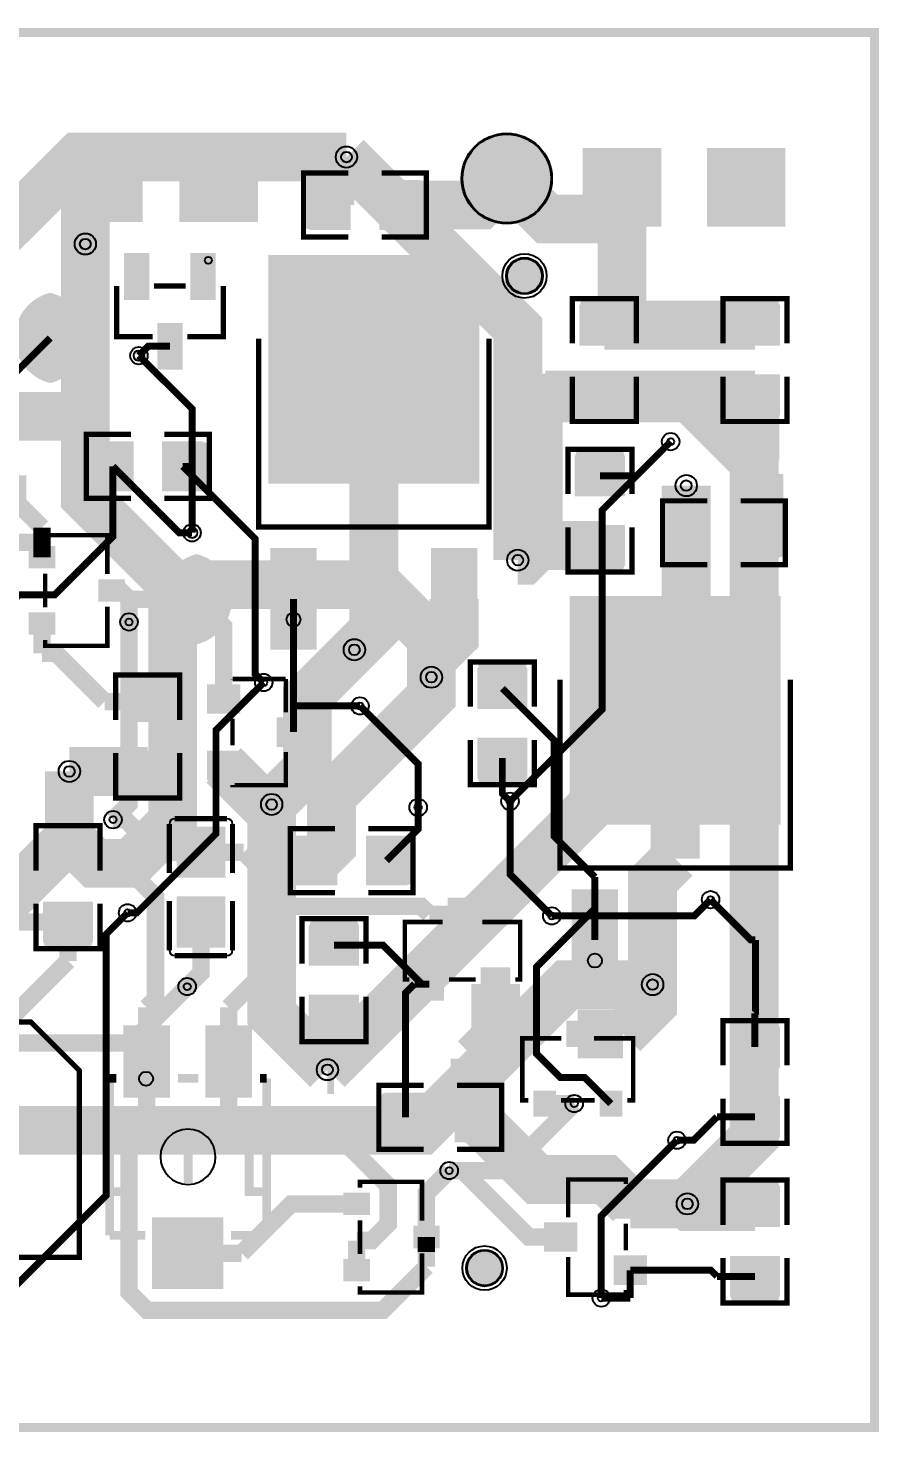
# Model space of a CAD drawing. Header units: millimetres. Extents: x -0.1 to 40.1, y -0.1 to 40.1.
# Drawn here: x 15.75 to 40.13, y -0.13 to 40.13 of the extents above; entities that cross this region are included whole.
import ezdxf

# ---------------------------------------------------------------- set-up
doc = ezdxf.new("R2010")
doc.units = ezdxf.units.MM
for name, color, linetype, true_color in [('BoardOutLine', 7, 'Continuous', 0xff00ff), ('BottomLayer', 7, 'Continuous', 0x0000ff), ('Document', 7, 'Continuous', 0xffffff), ('Hole', 7, 'Continuous', 0x222222), ('Multi-Layer', 7, 'Continuous', 0xc0c0c0), ('TopLayer', 7, 'Continuous', 0xff0000), ('TopPasteMaskLayer', 7, 'Continuous', 0x808080), ('TopSilkLayer', 7, 'Continuous', 0xffcc00), ('TopSolderMaskLayer', 7, 'Continuous', 0x800080)]:
    doc.layers.add(name, color=color, linetype=linetype, true_color=true_color)

msp = doc.modelspace()

# ---------------------------------------------------------------- hatches: boundary and pattern name
at = {"layer": 'TopLayer'}
for points in [[(28.194, 35.814, 1), (30.734, 35.814, 1)], [(16.807, 36.787), (19.007, 36.787), (19.007, 34.587), (16.807, 34.587)], [(20.109, 36.787), (22.309, 36.787), (22.309, 34.587), (20.109, 34.587)], [(31.666, 36.66), (33.866, 36.66), (33.866, 34.46), (31.666, 34.46)], [(35.222, 36.66), (37.422, 36.66), (37.422, 34.46), (35.222, 34.46)], [(24.966, 34.364), (24.966, 35.741), (23.834, 35.741), (23.834, 34.364)], [(25.834, 34.364), (25.834, 35.741), (26.966, 35.741), (26.966, 34.364)], [(18.512, 32.379), (18.512, 33.629), (19.212, 33.629), (19.212, 32.379)], [(20.412, 32.379), (20.412, 33.629), (21.112, 33.629), (21.112, 32.379)], [(28.654, 33.593), (28.654, 27.093), (22.654, 27.093), (22.654, 33.593)], [(29.472, 33.02, 1), (30.472, 33.02, 1)], [(16.383, 32.512, -0.785398), (16.383, 29.972), (16.383, 29.972, -0.785398), (16.383, 32.512)], [(32.947, 31.041), (31.57, 31.041), (31.57, 32.173), (32.947, 32.173)], [(37.265, 31.041), (35.888, 31.041), (35.888, 32.173), (37.265, 32.173)], [(19.462, 30.379), (19.462, 31.629), (20.162, 31.629), (20.162, 30.379)], [(32.947, 30.173), (31.57, 30.173), (31.57, 29.041), (32.947, 29.041)], [(37.265, 30.173), (35.888, 30.173), (35.888, 29.041), (37.265, 29.041)], [(18.743, 28.247), (18.743, 26.871), (17.611, 26.871), (17.611, 28.247)], [(19.611, 28.247), (19.611, 26.871), (20.743, 26.871), (20.743, 28.247)], [(32.82, 26.723), (31.443, 26.723), (31.443, 27.855), (32.82, 27.855)], [(35.253, 24.966), (35.253, 26.343), (34.121, 26.343), (34.121, 24.966)], [(36.121, 24.966), (36.121, 26.343), (37.253, 26.343), (37.253, 24.966)], [(32.82, 25.855), (31.443, 25.855), (31.443, 24.723), (32.82, 24.723)], [(16.495, 25.253), (16.495, 24.653), (15.795, 24.653), (15.795, 25.253)], [(20.574, 25.019, -0.785398), (20.574, 22.479), (20.574, 22.479, -0.785398), (20.574, 25.019)], [(24.004, 25.159), (24.004, 22.359), (22.704, 22.359), (22.704, 25.159)], [(28.604, 25.159), (28.604, 22.359), (27.304, 22.359), (27.304, 25.159)], [(18.495, 24.303), (18.495, 23.703), (17.795, 23.703), (17.795, 24.303)], [(37.29, 23.814), (37.29, 17.314), (31.29, 17.314), (31.29, 23.814)], [(16.495, 23.353), (16.495, 22.753), (15.795, 22.753), (15.795, 23.353)], [(30.026, 20.627), (28.649, 20.627), (28.649, 21.759), (30.026, 21.759)], [(19.866, 20.246), (18.489, 20.246), (18.489, 21.378), (19.866, 21.378)], [(21.802, 21.289), (21.802, 20.489), (20.902, 20.489), (20.902, 21.289)], [(23.802, 20.339), (23.802, 19.539), (22.902, 19.539), (22.902, 20.339)], [(30.026, 19.759), (28.649, 19.759), (28.649, 18.627), (30.026, 18.627)], [(19.866, 19.378), (18.489, 19.378), (18.489, 18.246), (19.866, 18.246)], [(21.802, 19.389), (21.802, 18.589), (20.902, 18.589), (20.902, 19.389)], [(16.203, 15.928), (17.58, 15.928), (17.58, 17.06), (16.203, 17.06)], [(21.376, 15.789), (20.026, 15.789), (20.026, 17.199), (21.376, 17.199)], [(24.585, 15.568), (24.585, 16.945), (23.453, 16.945), (23.453, 15.568)], [(25.453, 15.568), (25.453, 16.945), (26.585, 16.945), (26.585, 15.568)], [(32.64, 15.38), (32.64, 12.58), (31.34, 12.58), (31.34, 15.38)], [(37.24, 15.38), (37.24, 12.58), (35.94, 12.58), (35.94, 15.38)], [(16.203, 15.06), (17.58, 15.06), (17.58, 13.928), (16.203, 13.928)], [(21.376, 15.199), (20.026, 15.199), (20.026, 13.789), (21.376, 13.789)], [(27.794, 15.166), (28.594, 15.166), (28.594, 14.266), (27.794, 14.266)], [(25.2, 13.261), (23.823, 13.261), (23.823, 14.393), (25.2, 14.393)], [(26.844, 13.166), (27.644, 13.166), (27.644, 12.266), (26.844, 12.266)], [(28.744, 13.166), (29.544, 13.166), (29.544, 12.266), (28.744, 12.266)], [(25.2, 12.393), (23.823, 12.393), (23.823, 11.261), (25.2, 11.261)], [(19.795, 11.497), (19.795, 9.497), (18.495, 9.497), (18.495, 11.497)], [(22.145, 11.497), (22.145, 9.497), (20.845, 9.497), (20.845, 11.497)], [(31.196, 11.637), (31.796, 11.637), (31.796, 10.937), (31.196, 10.937)], [(37.265, 10.34), (35.888, 10.34), (35.888, 11.472), (37.265, 11.472)], [(27.125, 8.202), (27.125, 9.579), (25.993, 9.579), (25.993, 8.202)], [(27.993, 8.202), (27.993, 9.579), (29.125, 9.579), (29.125, 8.202)], [(30.246, 9.637), (30.846, 9.637), (30.846, 8.937), (30.246, 8.937)], [(32.146, 9.637), (32.746, 9.637), (32.746, 8.937), (32.146, 8.937)], [(37.265, 9.472), (35.888, 9.472), (35.888, 8.34), (37.265, 8.34)], [(37.265, 5.768), (35.888, 5.768), (35.888, 6.9), (37.265, 6.9)], [(25.512, 6.711), (25.512, 6.111), (24.812, 6.111), (24.812, 6.711)], [(32.554, 6.011), (32.554, 6.811), (33.454, 6.811), (33.454, 6.011)], [(21.32, 3.997), (19.32, 3.997), (19.32, 5.997), (21.32, 5.997)], [(27.512, 5.761), (27.512, 5.161), (26.812, 5.161), (26.812, 5.761)], [(30.554, 5.061), (30.554, 5.861), (31.454, 5.861), (31.454, 5.061)], [(28.329, 4.572, 1), (29.329, 4.572, 1)], [(32.554, 4.111), (32.554, 4.911), (33.454, 4.911), (33.454, 4.111)], [(37.265, 4.9), (35.888, 4.9), (35.888, 3.768), (37.265, 3.768)], [(25.512, 4.811), (25.512, 4.211), (24.812, 4.211), (24.812, 4.811)]]:
    msp.add_hatch(color=256, dxfattribs=at).paths.add_polyline_path(points)
at = {"layer": 'TopPasteMaskLayer'}
for points in [[(28.194, 35.814, 1), (30.734, 35.814, 1)], [(16.807, 36.787), (19.007, 36.787), (19.007, 34.587), (16.807, 34.587)], [(20.109, 36.787), (22.309, 36.787), (22.309, 34.587), (20.109, 34.587)], [(31.666, 36.66), (33.866, 36.66), (33.866, 34.46), (31.666, 34.46)], [(35.222, 36.66), (37.422, 36.66), (37.422, 34.46), (35.222, 34.46)], [(23.7, 34.412), (23.7, 35.692), (23.75, 35.742), (24.9, 35.742), (24.95, 35.692), (24.955, 35.282), (24.505, 35.282), (24.505, 34.832), (24.945, 34.832), (24.95, 34.412), (24.9, 34.362), (23.75, 34.362)], [(25.85, 34.412), (25.85, 34.832), (26.295, 34.832), (26.295, 35.282), (25.855, 35.282), (25.85, 35.692), (25.9, 35.742), (27.05, 35.742), (27.1, 35.692), (27.1, 34.412), (27.05, 34.362), (25.9, 34.362)], [(18.512, 32.379), (18.512, 33.629), (19.212, 33.629), (19.212, 32.379)], [(20.412, 32.379), (20.412, 33.629), (21.112, 33.629), (21.112, 32.379)], [(28.654, 33.593), (28.654, 27.093), (22.654, 27.093), (22.654, 33.593)], [(29.472, 33.02, 1), (30.472, 33.02, 1)], [(16.383, 32.512, -0.785398), (16.383, 29.972), (16.383, 29.972, -0.785398), (16.383, 32.512)], [(32.898, 31.057), (32.478, 31.057), (32.478, 31.502), (32.028, 31.502), (32.028, 31.062), (31.618, 31.057), (31.568, 31.107), (31.568, 32.257), (31.618, 32.307), (32.898, 32.307), (32.948, 32.257), (32.948, 31.107)], [(37.216, 31.057), (36.796, 31.057), (36.796, 31.502), (36.346, 31.502), (36.346, 31.062), (35.936, 31.057), (35.886, 31.107), (35.886, 32.257), (35.936, 32.307), (37.216, 32.307), (37.266, 32.257), (37.266, 31.107)], [(19.462, 30.379), (19.462, 31.629), (20.162, 31.629), (20.162, 30.379)], [(32.898, 28.907), (31.618, 28.907), (31.568, 28.957), (31.568, 30.107), (31.618, 30.157), (32.028, 30.162), (32.028, 29.712), (32.478, 29.712), (32.478, 30.152), (32.898, 30.157), (32.948, 30.107), (32.948, 28.957)], [(37.216, 28.907), (35.936, 28.907), (35.886, 28.957), (35.886, 30.107), (35.936, 30.157), (36.346, 30.162), (36.346, 29.712), (36.796, 29.712), (36.796, 30.152), (37.216, 30.157), (37.266, 30.107), (37.266, 28.957)], [(18.727, 28.199), (18.727, 27.779), (18.282, 27.779), (18.282, 27.329), (18.722, 27.329), (18.727, 26.919), (18.677, 26.869), (17.527, 26.869), (17.477, 26.919), (17.477, 28.199), (17.527, 28.249), (18.677, 28.249)], [(20.877, 28.199), (20.877, 26.919), (20.827, 26.869), (19.677, 26.869), (19.627, 26.919), (19.622, 27.329), (20.072, 27.329), (20.072, 27.779), (19.632, 27.779), (19.627, 28.199), (19.677, 28.249), (20.827, 28.249)], [(32.771, 26.739), (32.351, 26.739), (32.351, 27.184), (31.901, 27.184), (31.901, 26.744), (31.491, 26.739), (31.441, 26.789), (31.441, 27.939), (31.491, 27.989), (32.771, 27.989), (32.821, 27.939), (32.821, 26.789)], [(33.987, 25.014), (33.987, 26.294), (34.037, 26.344), (35.187, 26.344), (35.237, 26.294), (35.242, 25.884), (34.792, 25.884), (34.792, 25.434), (35.232, 25.434), (35.237, 25.014), (35.187, 24.964), (34.037, 24.964)], [(36.137, 25.014), (36.137, 25.434), (36.582, 25.434), (36.582, 25.884), (36.142, 25.884), (36.137, 26.294), (36.187, 26.344), (37.337, 26.344), (37.387, 26.294), (37.387, 25.014), (37.337, 24.964), (36.187, 24.964)], [(32.771, 24.589), (31.491, 24.589), (31.441, 24.639), (31.441, 25.789), (31.491, 25.839), (31.901, 25.844), (31.901, 25.394), (32.351, 25.394), (32.351, 25.834), (32.771, 25.839), (32.821, 25.789), (32.821, 24.639)], [(16.495, 25.253), (16.495, 24.653), (15.795, 24.653), (15.795, 25.253)], [(20.574, 25.019, -0.785398), (20.574, 22.479), (20.574, 22.479, -0.785398), (20.574, 25.019)], [(24.004, 25.159), (24.004, 22.359), (22.704, 22.359), (22.704, 25.159)], [(28.604, 25.159), (28.604, 22.359), (27.304, 22.359), (27.304, 25.159)], [(18.495, 24.303), (18.495, 23.703), (17.795, 23.703), (17.795, 24.303)], [(37.29, 23.814), (37.29, 17.314), (31.29, 17.314), (31.29, 23.814)], [(16.495, 23.353), (16.495, 22.753), (15.795, 22.753), (15.795, 23.353)], [(29.977, 20.643), (29.557, 20.643), (29.557, 21.088), (29.107, 21.088), (29.107, 20.648), (28.697, 20.643), (28.647, 20.693), (28.647, 21.843), (28.697, 21.893), (29.977, 21.893), (30.027, 21.843), (30.027, 20.693)], [(19.817, 20.262), (19.397, 20.262), (19.397, 20.707), (18.947, 20.707), (18.947, 20.267), (18.537, 20.262), (18.487, 20.312), (18.487, 21.462), (18.537, 21.512), (19.817, 21.512), (19.867, 21.462), (19.867, 20.312)], [(21.802, 21.289), (21.802, 20.489), (20.902, 20.489), (20.902, 21.289)], [(23.802, 20.339), (23.802, 19.539), (22.902, 19.539), (22.902, 20.339)], [(29.977, 18.493), (28.697, 18.493), (28.647, 18.543), (28.647, 19.693), (28.697, 19.743), (29.107, 19.748), (29.107, 19.298), (29.557, 19.298), (29.557, 19.738), (29.977, 19.743), (30.027, 19.693), (30.027, 18.543)], [(19.817, 18.112), (18.537, 18.112), (18.487, 18.162), (18.487, 19.312), (18.537, 19.362), (18.947, 19.367), (18.947, 18.917), (19.397, 18.917), (19.397, 19.357), (19.817, 19.362), (19.867, 19.312), (19.867, 18.162)], [(21.802, 19.389), (21.802, 18.589), (20.902, 18.589), (20.902, 19.389)], [(16.251, 17.194), (17.531, 17.194), (17.581, 17.144), (17.581, 15.994), (17.531, 15.944), (17.121, 15.939), (17.121, 16.389), (16.671, 16.389), (16.671, 15.949), (16.251, 15.944), (16.201, 15.994), (16.201, 17.144)], [(20.061, 17.199), (21.341, 17.199), (21.391, 17.149), (21.391, 15.999), (21.341, 15.949), (20.931, 15.944), (20.931, 16.394), (20.481, 16.394), (20.481, 15.954), (20.061, 15.949), (20.011, 15.999), (20.011, 17.149)], [(23.319, 15.616), (23.319, 16.896), (23.369, 16.946), (24.519, 16.946), (24.569, 16.896), (24.574, 16.486), (24.124, 16.486), (24.124, 16.036), (24.564, 16.036), (24.569, 15.616), (24.519, 15.566), (23.369, 15.566)], [(25.469, 15.616), (25.469, 16.036), (25.914, 16.036), (25.914, 16.486), (25.474, 16.486), (25.469, 16.896), (25.519, 16.946), (26.669, 16.946), (26.719, 16.896), (26.719, 15.616), (26.669, 15.566), (25.519, 15.566)], [(32.64, 15.38), (32.64, 12.58), (31.34, 12.58), (31.34, 15.38)], [(37.24, 15.38), (37.24, 12.58), (35.94, 12.58), (35.94, 15.38)], [(16.251, 15.044), (16.671, 15.044), (16.671, 14.599), (17.121, 14.599), (17.121, 15.039), (17.531, 15.044), (17.581, 14.994), (17.581, 13.844), (17.531, 13.794), (16.251, 13.794), (16.201, 13.844), (16.201, 14.994)], [(21.341, 13.789), (20.061, 13.789), (20.011, 13.839), (20.011, 14.989), (20.061, 15.039), (20.471, 15.044), (20.471, 14.594), (20.921, 14.594), (20.921, 15.034), (21.341, 15.039), (21.391, 14.989), (21.391, 13.839)], [(27.794, 15.166), (28.594, 15.166), (28.594, 14.266), (27.794, 14.266)], [(25.151, 13.277), (24.731, 13.277), (24.731, 13.722), (24.281, 13.722), (24.281, 13.282), (23.871, 13.277), (23.821, 13.327), (23.821, 14.477), (23.871, 14.527), (25.151, 14.527), (25.201, 14.477), (25.201, 13.327)], [(26.844, 13.166), (27.644, 13.166), (27.644, 12.266), (26.844, 12.266)], [(28.744, 13.166), (29.544, 13.166), (29.544, 12.266), (28.744, 12.266)], [(25.151, 11.127), (23.871, 11.127), (23.821, 11.177), (23.821, 12.327), (23.871, 12.377), (24.281, 12.382), (24.281, 11.932), (24.731, 11.932), (24.731, 12.372), (25.151, 12.377), (25.201, 12.327), (25.201, 11.177)], [(19.795, 11.497), (19.795, 9.497), (18.495, 9.497), (18.495, 11.497)], [(22.145, 11.497), (22.145, 9.497), (20.845, 9.497), (20.845, 11.497)], [(31.196, 11.637), (31.796, 11.637), (31.796, 10.937), (31.196, 10.937)], [(37.216, 10.356), (36.796, 10.356), (36.796, 10.801), (36.346, 10.801), (36.346, 10.361), (35.936, 10.356), (35.886, 10.406), (35.886, 11.556), (35.936, 11.606), (37.216, 11.606), (37.266, 11.556), (37.266, 10.406)], [(25.859, 8.25), (25.859, 9.53), (25.909, 9.58), (27.059, 9.58), (27.109, 9.53), (27.114, 9.12), (26.664, 9.12), (26.664, 8.67), (27.104, 8.67), (27.109, 8.25), (27.059, 8.2), (25.909, 8.2)], [(28.009, 8.25), (28.009, 8.67), (28.454, 8.67), (28.454, 9.12), (28.014, 9.12), (28.009, 9.53), (28.059, 9.58), (29.209, 9.58), (29.259, 9.53), (29.259, 8.25), (29.209, 8.2), (28.059, 8.2)], [(30.246, 9.637), (30.846, 9.637), (30.846, 8.937), (30.246, 8.937)], [(32.146, 9.637), (32.746, 9.637), (32.746, 8.937), (32.146, 8.937)], [(37.216, 8.206), (35.936, 8.206), (35.886, 8.256), (35.886, 9.406), (35.936, 9.456), (36.346, 9.461), (36.346, 9.011), (36.796, 9.011), (36.796, 9.451), (37.216, 9.456), (37.266, 9.406), (37.266, 8.256)], [(37.216, 5.784), (36.796, 5.784), (36.796, 6.229), (36.346, 6.229), (36.346, 5.789), (35.936, 5.784), (35.886, 5.834), (35.886, 6.984), (35.936, 7.034), (37.216, 7.034), (37.266, 6.984), (37.266, 5.834)], [(25.512, 6.711), (25.512, 6.111), (24.812, 6.111), (24.812, 6.711)], [(32.554, 6.011), (32.554, 6.811), (33.454, 6.811), (33.454, 6.011)], [(21.32, 3.997), (19.32, 3.997), (19.32, 5.997), (21.32, 5.997)], [(27.512, 5.761), (27.512, 5.161), (26.812, 5.161), (26.812, 5.761)], [(30.554, 5.061), (30.554, 5.861), (31.454, 5.861), (31.454, 5.061)], [(28.329, 4.572, 1), (29.329, 4.572, 1)], [(32.554, 4.111), (32.554, 4.911), (33.454, 4.911), (33.454, 4.111)], [(37.216, 3.634), (35.936, 3.634), (35.886, 3.684), (35.886, 4.834), (35.936, 4.884), (36.346, 4.889), (36.346, 4.439), (36.796, 4.439), (36.796, 4.879), (37.216, 4.884), (37.266, 4.834), (37.266, 3.684)], [(25.512, 4.811), (25.512, 4.211), (24.812, 4.211), (24.812, 4.811)]]:
    msp.add_hatch(color=256, dxfattribs=at).paths.add_polyline_path(points)
at = {"layer": 'TopSolderMaskLayer'}
for points in [[(28.169, 35.814, 1), (30.759, 35.814, 1)], [(16.782, 36.812), (19.032, 36.812), (19.032, 34.562), (16.782, 34.562)], [(20.084, 36.812), (22.334, 36.812), (22.334, 34.562), (20.084, 34.562)], [(31.641, 36.685), (33.891, 36.685), (33.891, 34.435), (31.641, 34.435)], [(35.197, 36.685), (37.447, 36.685), (37.447, 34.435), (35.197, 34.435)], [(24.992, 34.338), (24.992, 35.766), (23.808, 35.766), (23.808, 34.338)], [(25.808, 34.338), (25.808, 35.766), (26.992, 35.766), (26.992, 34.338)], [(18.498, 32.334), (18.498, 33.674), (19.226, 33.674), (19.226, 32.334)], [(20.398, 32.334), (20.398, 33.674), (21.126, 33.674), (21.126, 32.334)], [(28.678, 33.621), (28.678, 27.066), (22.631, 27.066), (22.631, 33.621)], [(29.447, 33.02, 1), (30.497, 33.02, 1)], [(16.383, 32.537, -0.785398), (16.383, 29.947), (16.383, 29.947, -0.785398), (16.383, 32.537)], [(32.977, 31.02), (31.539, 31.02), (31.539, 32.194), (32.977, 32.194)], [(37.295, 31.02), (35.857, 31.02), (35.857, 32.194), (37.295, 32.194)], [(19.448, 30.334), (19.448, 31.674), (20.176, 31.674), (20.176, 30.334)], [(32.977, 30.194), (31.539, 30.194), (31.539, 29.02), (32.977, 29.02)], [(37.295, 30.194), (35.857, 30.194), (35.857, 29.02), (37.295, 29.02)], [(18.769, 28.273), (18.769, 26.845), (17.585, 26.845), (17.585, 28.273)], [(19.585, 28.273), (19.585, 26.845), (20.769, 26.845), (20.769, 28.273)], [(32.85, 26.702), (31.412, 26.702), (31.412, 27.876), (32.85, 27.876)], [(35.279, 24.94), (35.279, 26.368), (34.095, 26.368), (34.095, 24.94)], [(36.095, 24.94), (36.095, 26.368), (37.279, 26.368), (37.279, 24.94)], [(32.85, 25.876), (31.412, 25.876), (31.412, 24.702), (32.85, 24.702)], [(16.525, 25.275), (16.525, 24.631), (15.765, 24.631), (15.765, 25.275)], [(20.574, 25.044, -0.785398), (20.574, 22.454), (20.574, 22.454, -0.785398), (20.574, 25.044)], [(24.016, 25.214), (24.016, 22.304), (22.692, 22.304), (22.692, 25.214)], [(28.616, 25.214), (28.616, 22.304), (27.292, 22.304), (27.292, 25.214)], [(18.525, 24.325), (18.525, 23.681), (17.765, 23.681), (17.765, 24.325)], [(37.314, 23.842), (37.314, 17.287), (31.267, 17.287), (31.267, 23.842)], [(16.525, 23.375), (16.525, 22.731), (15.765, 22.731), (15.765, 23.375)], [(30.056, 20.606), (28.618, 20.606), (28.618, 21.78), (30.056, 21.78)], [(19.896, 20.225), (18.458, 20.225), (18.458, 21.399), (19.896, 21.399)], [(21.831, 21.312), (21.831, 20.466), (20.873, 20.466), (20.873, 21.312)], [(23.831, 20.362), (23.831, 19.516), (22.873, 19.516), (22.873, 20.362)], [(30.056, 19.78), (28.618, 19.78), (28.618, 18.606), (30.056, 18.606)], [(19.896, 19.399), (18.458, 19.399), (18.458, 18.225), (19.896, 18.225)], [(21.831, 19.412), (21.831, 18.566), (20.873, 18.566), (20.873, 19.412)], [(16.172, 15.907), (17.61, 15.907), (17.61, 17.081), (16.172, 17.081)], [(21.4, 15.763), (20.002, 15.763), (20.002, 17.226), (21.4, 17.226)], [(24.611, 15.542), (24.611, 16.97), (23.427, 16.97), (23.427, 15.542)], [(25.427, 15.542), (25.427, 16.97), (26.611, 16.97), (26.611, 15.542)], [(32.652, 15.435), (32.652, 12.525), (31.328, 12.525), (31.328, 15.435)], [(37.252, 15.435), (37.252, 12.525), (35.928, 12.525), (35.928, 15.435)], [(16.172, 15.081), (17.61, 15.081), (17.61, 13.907), (16.172, 13.907)], [(21.4, 15.226), (20.002, 15.226), (20.002, 13.762), (21.4, 13.762)], [(27.769, 15.191), (28.619, 15.191), (28.619, 14.241), (27.769, 14.241)], [(25.23, 13.24), (23.792, 13.24), (23.792, 14.414), (25.23, 14.414)], [(26.819, 13.191), (27.669, 13.191), (27.669, 12.241), (26.819, 12.241)], [(28.719, 13.191), (29.569, 13.191), (29.569, 12.241), (28.719, 12.241)], [(25.23, 12.414), (23.792, 12.414), (23.792, 11.24), (25.23, 11.24)], [(19.811, 11.536), (19.811, 9.458), (18.478, 9.458), (18.478, 11.536)], [(22.162, 11.536), (22.162, 9.458), (20.829, 9.458), (20.829, 11.536)], [(31.171, 11.662), (31.821, 11.662), (31.821, 10.912), (31.171, 10.912)], [(37.295, 10.319), (35.857, 10.319), (35.857, 11.493), (37.295, 11.493)], [(30.221, 9.662), (30.871, 9.662), (30.871, 8.912), (30.221, 8.912)], [(32.121, 9.662), (32.771, 9.662), (32.771, 8.912), (32.121, 8.912)], [(27.151, 8.176), (27.151, 9.604), (25.967, 9.604), (25.967, 8.176)], [(27.967, 8.176), (27.967, 9.604), (29.151, 9.604), (29.151, 8.176)], [(37.295, 9.493), (35.857, 9.493), (35.857, 8.319), (37.295, 8.319)], [(37.295, 5.747), (35.857, 5.747), (35.857, 6.921), (37.295, 6.921)], [(25.542, 6.733), (25.542, 6.089), (24.782, 6.089), (24.782, 6.733)], [(32.526, 5.988), (32.526, 6.834), (33.483, 6.834), (33.483, 5.988)], [(21.345, 3.972), (19.295, 3.972), (19.295, 6.022), (21.345, 6.022)], [(27.542, 5.783), (27.542, 5.139), (26.782, 5.139), (26.782, 5.783)], [(30.526, 5.038), (30.526, 5.884), (31.483, 5.884), (31.483, 5.038)], [(25.542, 4.833), (25.542, 4.189), (24.782, 4.189), (24.782, 4.833)], [(28.304, 4.572, 1), (29.354, 4.572, 1)], [(32.526, 4.088), (32.526, 4.934), (33.483, 4.934), (33.483, 4.088)], [(37.295, 4.921), (35.857, 4.921), (35.857, 3.747), (37.295, 3.747)]]:
    msp.add_hatch(color=256, dxfattribs=at).paths.add_polyline_path(points)

# ---------------------------------------------------------------- linework, layer by layer
at = {"layer": 'BoardOutLine', "const_width": 0.254}
msp.add_lwpolyline([(0, 40), (40, 40), (40, 0), (0, 0), (0, 40)], close=True, dxfattribs=at)
at = {"layer": 'BottomLayer'}
for points, const_width in [([(24.87, 36.429), (17.182, 36.429), (10.562, 29.81), (10.562, 15.012), (10.954, 14.621)], 1.4), ([(29.78, 29.52), (29.78, 31.519), (24.87, 36.429)], 1.4), ([(17.388, 28.994), (17.388, 33.935)], 1.4), ([(18.923, 30.734), (20.447, 29.21), (20.447, 25.654)], 0.2), ([(29.78, 24.87), (29.78, 29.52)], 1.4), ([(34.639, 6.411), (36.554, 8.327), (36.554, 27.682), (34.716, 29.52), (29.78, 29.52)], 1.4), ([(17.388, 28.994), (12.335, 28.994)], 1.4), ([(19.891, 24.165), (17.388, 26.668), (17.388, 28.994)], 1.4), ([(34.161, 28.269), (32.193, 26.301), (32.193, 20.59), (29.557, 17.954)], 0.2), ([(34.606, 27.008), (34.606, 20.542), (24.325, 10.26)], 1.4), ([(7.653, 24.065), (7.151, 24.065), (6.174, 23.088), (6.174, 14.304), (9.67, 10.808), (9.67, 10.402), (11.55, 8.521), (27.018, 8.521), (31.196, 12.7), (33.642, 12.7)], 1.4), ([(19.891, 24.165), (19.891, 17.367), (18.701, 16.177), (17.663, 16.177), (16.931, 16.909)], 1.4), ([(27.304, 21.514), (27.304, 22.635), (25.774, 24.165), (19.891, 24.165)], 1.4), ([(18.182, 17.428), (18.639, 17.885), (18.639, 23.098)], 0.5), ([(16.931, 16.909), (12.852, 12.831), (10.264, 12.831), (7.876, 15.219), (7.876, 22.336)], 1.4), ([(22.727, 17.865), (23.751, 18.888), (23.751, 20.954), (25.098, 22.301)], 1.4), ([(18.598, 14.758), (18.863, 14.758), (21.132, 17.027), (21.132, 19.993), (22.5, 21.361)], 0.2), ([(25.258, 20.691), (26.924, 19.025), (26.924, 17.78)], 0.2), ([(16.931, 16.909), (16.931, 18.812)], 1.4), ([(22.727, 17.865), (22.727, 11.858), (24.325, 10.26)], 1.4), ([(35.303, 15.134), (34.838, 14.669), (30.755, 14.669)], 0.2), ([(10.948, 11.022), (18.686, 11.022), (20.307, 12.643)], 0.5), ([(27.813, 7.366), (29.475, 7.366), (31.396, 9.287)], 0.5), ([(34.341, 8.237), (32.172, 6.068), (32.172, 3.71)], 0.2)]:
    msp.add_lwpolyline(points, dxfattribs=dict(at, const_width=const_width))
at = {"layer": 'Document'}
for centre, radius in [((20.912, 33.464), 0.1), ((23.354, 23.166), 0.2), ((31.99, 13.387), 0.2), ((19.127, 10.001), 0.2)]:
    msp.add_circle(centre, radius, dxfattribs=at)
at = {"layer": 'Hole'}
for centre, radius in [((24.87, 36.429), 0.153), ((17.388, 33.935), 0.153), ((18.923, 30.734), 0.15), ((34.161, 28.269), 0.1), ((34.606, 27.008), 0.153), ((20.447, 25.654), 0.15), ((29.78, 24.87), 0.153), ((18.639, 23.098), 0.1), ((25.098, 22.301), 0.153), ((22.5, 21.361), 0.1), ((27.304, 21.514), 0.153), ((25.258, 20.691), 0.1), ((16.931, 18.812), 0.153), ((22.727, 17.865), 0.153), ((26.924, 17.78), 0.1), ((29.557, 17.954), 0.1), ((18.182, 17.428), 0.1), ((35.303, 15.134), 0.1), ((18.598, 14.758), 0.1), ((30.755, 14.669), 0.1), ((20.307, 12.643), 0.1), ((33.642, 12.7), 0.153), ((24.325, 10.26), 0.153), ((31.396, 9.287), 0.1), ((34.341, 8.237), 0.1), ((27.813, 7.366), 0.1), ((34.639, 6.411), 0.153), ((32.172, 3.71), 0.1)]:
    msp.add_circle(centre, radius, dxfattribs=at)
at = {"layer": 'Multi-Layer'}
for centre, radius in [((24.87, 36.429), 0.305), ((17.388, 33.935), 0.305), ((18.923, 30.734), 0.25), ((34.161, 28.269), 0.25), ((34.606, 27.008), 0.305), ((20.447, 25.654), 0.25), ((29.78, 24.87), 0.305), ((18.639, 23.098), 0.25), ((25.098, 22.301), 0.305), ((27.304, 21.514), 0.305), ((22.5, 21.361), 0.25), ((25.258, 20.691), 0.25), ((16.931, 18.812), 0.305), ((22.727, 17.865), 0.305), ((29.557, 17.954), 0.25), ((26.924, 17.78), 0.25), ((18.182, 17.428), 0.25), ((35.303, 15.134), 0.25), ((18.598, 14.758), 0.25), ((30.755, 14.669), 0.25), ((20.307, 12.643), 0.25), ((33.642, 12.7), 0.305), ((24.325, 10.26), 0.305), ((31.396, 9.287), 0.25), ((34.341, 8.237), 0.25), ((27.813, 7.366), 0.25), ((34.639, 6.411), 0.305), ((32.172, 3.71), 0.25)]:
    msp.add_circle(centre, radius, dxfattribs=at)
at = {"layer": 'TopLayer'}
for points, const_width in [([(24.4, 35.052), (24.4, 35.959), (24.87, 36.429)], 1.4), ([(17.907, 35.687), (17.388, 35.168), (17.388, 33.935)], 1.4), ([(26.4, 35.052), (28.702, 35.052), (29.464, 35.814)], 1.4), ([(32.766, 34.652), (30.626, 34.652), (29.464, 35.814)], 1.4), ([(32.766, 35.56), (32.766, 34.652)], 1.4), ([(32.766, 34.652), (32.766, 33.459)], 1.4), ([(32.766, 31.607), (32.766, 33.459)], 1.4), ([(32.766, 31.607), (32.258, 31.607)], 1.4), ([(36.576, 31.607), (32.766, 31.607)], 1.4), ([(11.573, 31.242), (11.743, 31.242), (12.914, 30.071), (15.212, 30.071), (16.383, 31.242)], 0.2), ([(18.923, 30.734), (19.193, 31.004), (19.812, 31.004)], 0.2), ([(25.654, 30.343), (25.654, 22.857), (25.098, 22.301)], 1.4), ([(30.569, 29.607), (30.37, 29.408), (30.37, 25.289)], 1.4), ([(32.258, 29.607), (30.569, 29.607)], 1.4), ([(36.576, 29.607), (32.258, 29.607)], 1.4), ([(36.576, 29.607), (36.576, 27.454), (36.687, 27.343)], 1.4), ([(33.22, 27.289), (33.22, 27.328), (34.161, 28.269)], 0.2), ([(36.687, 25.654), (36.687, 27.343)], 1.4), ([(14.335, 23.241), (14.859, 23.241), (15.494, 23.876), (16.51, 23.876), (18.177, 25.543), (18.177, 27.559)], 0.2), ([(15.452, 27.305), (15.452, 26.497), (16.145, 25.803)], 0.5), ([(18.177, 27.559), (20.082, 25.654), (20.447, 25.654)], 0.2), ([(22.5, 21.361), (22.252, 21.609), (22.252, 25.484), (20.177, 27.559)], 0.2), ([(20.177, 27.559), (20.382, 27.559), (20.382, 27.559)], 0.2), ([(32.131, 27.289), (33.22, 27.289)], 0.2), ([(34.687, 25.654), (34.606, 25.735), (34.606, 27.008)], 1.4), ([(16.145, 25.378), (10.386, 25.378), (10.221, 25.543)], 0.5), ([(16.145, 25.378), (16.145, 25.803)], 0.5), ([(30.37, 25.289), (29.951, 24.87), (29.78, 24.87)], 1.4), ([(30.37, 25.289), (30.442, 25.289)], 1.4), ([(32.131, 25.289), (30.442, 25.289)], 1.4), ([(16.145, 24.953), (16.145, 25.378)], 0.5), ([(18.145, 24.003), (18.385, 24.003), (18.639, 23.749)], 0.5), ([(27.954, 23.759), (27.954, 22.668), (27.304, 22.018), (27.304, 21.514)], 1.4), ([(18.639, 23.749), (20.574, 23.749)], 0.5), ([(18.639, 23.749), (18.639, 23.098)], 0.5), ([(21.352, 20.889), (21.352, 22.971), (20.574, 23.749)], 0.5), ([(23.354, 23.759), (23.354, 21.959)], 0.2), ([(16.145, 23.053), (16.145, 22.203)], 0.5), ([(17.938, 20.812), (16.547, 22.203), (16.145, 22.203)], 0.5), ([(24.019, 16.256), (24.44, 16.677), (24.44, 18.103), (27.304, 20.967), (27.304, 21.514)], 1.4), ([(23.354, 20.691), (23.354, 21.959)], 0.2), ([(19.177, 20.812), (17.938, 20.812)], 0.5), ([(29.337, 21.193), (30.822, 19.708), (30.822, 16.949), (31.99, 15.781)], 0.2), ([(34.29, 20.564), (34.29, 16.314)], 1.4), ([(23.352, 19.939), (23.352, 20.689), (23.354, 20.691)], 0.2), ([(23.354, 20.691), (25.258, 20.691)], 0.2), ([(12.842, 19.177), (12.842, 18.908), (14.605, 17.145), (14.605, 15.113), (15.255, 14.493), (16.891, 14.493)], 0.5), ([(17.488, 18.812), (16.931, 18.812)], 1.4), ([(19.177, 18.812), (17.488, 18.812)], 1.4), ([(22.727, 17.865), (22.477, 17.865), (21.352, 18.989)], 1.4), ([(29.337, 19.193), (29.337, 18.173), (29.557, 17.954)], 0.2), ([(26.019, 16.256), (26.924, 17.161), (26.924, 17.78)], 0.2), ([(29.557, 17.954), (29.557, 15.868), (30.755, 14.669)], 0.2), ([(19.476, 16.494), (18.542, 17.428), (18.182, 17.428)], 0.5), ([(34.29, 16.314), (33.642, 15.665), (33.642, 12.7)], 1.4), ([(16.891, 16.494), (18.13, 16.494)], 0.5), ([(19.145, 12.047), (19.399, 12.301), (19.399, 15.225), (18.13, 16.494)], 0.5), ([(20.701, 16.494), (19.476, 16.494)], 0.5), ([(21.314, 16.494), (20.701, 16.494)], 0.5), ([(21.314, 16.494), (21.927, 16.494)], 0.5), ([(22.823, 14.945), (22.823, 15.597), (21.927, 16.494)], 0.5), ([(31.99, 14.88), (31.99, 15.781)], 0.2), ([(21.495, 12.047), (22.823, 13.376), (22.823, 14.945)], 0.5), ([(27.244, 14.716), (27.014, 14.945), (22.823, 14.945)], 0.5), ([(28.194, 14.716), (27.244, 14.716)], 0.5), ([(31.99, 14.88), (30.32, 13.211), (30.32, 10.715), (30.995, 10.04), (31.693, 10.04), (32.446, 9.287)], 0.2), ([(31.99, 13.98), (31.99, 14.88)], 0.2), ([(35.303, 15.134), (36.457, 13.98), (36.59, 13.98)], 0.2), ([(4.699, 3.302), (4.73, 3.272), (14.602, 3.272), (17.981, 6.652), (17.981, 14.143), (18.598, 14.757)], 0.2), ([(16.891, 14.494), (16.891, 13.936)], 0.5), ([(20.307, 12.643), (20.701, 13.037), (20.701, 14.494)], 0.5), ([(16.891, 13.936), (16.891, 13.377)], 0.5), ([(27.033, 12.716), (25.922, 13.827), (24.511, 13.827)], 0.2), ([(36.576, 11.873), (36.59, 11.887), (36.59, 13.98)], 0.2), ([(13.843, 10.925), (14.439, 10.925), (16.891, 13.377)], 0.5), ([(29.144, 12.716), (29.144, 11.164), (28.559, 10.579)], 1.4), ([(32.797, 11.287), (33.642, 12.132), (33.642, 12.7)], 1.4), ([(24.511, 11.827), (24.511, 10.26)], 1.4), ([(26.559, 8.89), (26.559, 12.453), (26.822, 12.716)], 0.2), ([(27.033, 12.716), (26.822, 12.716)], 0.2), ([(27.244, 12.716), (27.033, 12.716)], 0.2), ([(19.145, 10.497), (19.145, 12.047)], 0.5), ([(21.495, 10.497), (21.495, 12.047)], 0.5), ([(31.496, 11.287), (32.797, 11.287)], 1.4), ([(36.576, 10.906), (36.576, 11.873)], 0.2), ([(28.559, 9.339), (28.559, 10.579)], 1.4), ([(24.511, 10.26), (24.325, 10.26)], 1.4), ([(19.145, 9.722), (19.145, 10.497)], 0.5), ([(21.495, 10.497), (21.495, 8.947)], 0.5), ([(19.145, 9.722), (19.145, 8.947)], 0.5), ([(28.559, 9.339), (28.559, 8.89)], 1.4), ([(28.559, 8.89), (30.336, 7.113), (32.302, 7.113), (33.004, 6.411)], 1.4), ([(30.546, 9.287), (31.396, 9.287)], 0.5), ([(19.145, 8.947), (18.639, 8.44), (18.639, 3.883), (19.161, 3.36), (25.911, 3.36), (27.162, 4.611)], 0.5), ([(25.162, 5.361), (25.587, 5.361), (26.064, 5.838), (26.064, 6.939), (24.056, 8.947), (21.495, 8.947)], 0.5), ([(34.341, 8.237), (34.818, 8.237), (35.487, 8.906)], 0.2), ([(36.576, 8.906), (35.487, 8.906)], 0.2), ([(27.162, 5.461), (27.162, 6.715), (27.813, 7.366)], 0.5), ([(31.004, 5.461), (30.099, 5.461), (28.194, 7.366), (27.813, 7.366)], 0.5), ([(33.004, 6.411), (33.729, 6.411)], 1.4), ([(33.729, 6.411), (34.639, 6.411)], 1.4), ([(36.576, 6.334), (34.716, 6.334), (34.639, 6.411)], 1.4), ([(21.87, 4.997), (23.284, 6.411), (25.162, 6.411)], 0.5), ([(27.162, 5.461), (27.162, 4.611), (27.162, 4.611)], 0.5), ([(27.162, 5.036), (27.162, 5.036), (27.162, 5.461)], 0.5), ([(20.32, 4.997), (21.87, 4.997)], 0.5), ([(25.162, 4.511), (25.162, 5.361), (25.162, 5.361)], 0.5), ([(35.487, 4.334), (35.31, 4.511), (33.004, 4.511)], 0.2), ([(33.004, 4.511), (33.004, 3.71)], 0.2), ([(36.576, 4.334), (35.487, 4.334)], 0.2), ([(33.004, 3.71), (32.172, 3.71)], 0.2)]:
    msp.add_lwpolyline(points, dxfattribs=dict(at, const_width=const_width))
for centre, radius in [((29.464, 35.814), 1.27), ((29.972, 33.02), 0.5), ((28.829, 4.572), 0.5)]:
    msp.add_circle(centre, radius, dxfattribs=at)
at = {"layer": 'TopPasteMaskLayer'}
for centre, radius in [((29.464, 35.814), 1.27), ((29.972, 33.02), 0.5), ((28.829, 4.572), 0.5)]:
    msp.add_circle(centre, radius, dxfattribs=at)
at = {"layer": 'TopSilkLayer'}
for points, const_width in [([(24.924, 34.135), (23.639, 34.135), (23.639, 35.969), (24.924, 35.969)], 0.152), ([(25.876, 34.135), (27.161, 34.135), (27.161, 35.969), (25.876, 35.969)], 0.152), ([(18.286, 32.73), (18.286, 31.278), (19.317, 31.278)], 0.152), ([(19.357, 32.73), (20.267, 32.73)], 0.152), ([(21.338, 32.73), (21.338, 31.278), (20.307, 31.278)], 0.152), ([(33.175, 31.083), (33.175, 32.368), (31.341, 32.368), (31.341, 31.083)], 0.152), ([(37.493, 31.083), (37.493, 32.368), (35.659, 32.368), (35.659, 31.083)], 0.152), ([(28.954, 31.221), (28.954, 25.821), (22.354, 25.821), (22.354, 31.221)], 0.152), ([(33.175, 30.131), (33.175, 28.846), (31.341, 28.846), (31.341, 30.131)], 0.152), ([(37.493, 30.131), (37.493, 28.846), (35.659, 28.846), (35.659, 30.131)], 0.152), ([(18.701, 28.476), (17.416, 28.476), (17.416, 26.642), (18.701, 26.642)], 0.152), ([(19.653, 28.476), (20.938, 28.476), (20.938, 26.642), (19.653, 26.642)], 0.152), ([(33.048, 26.765), (33.048, 28.05), (31.214, 28.05), (31.214, 26.765)], 0.152), ([(35.211, 24.737), (33.926, 24.737), (33.926, 26.571), (35.211, 26.571)], 0.152), ([(36.163, 24.737), (37.448, 24.737), (37.448, 26.571), (36.163, 26.571)], 0.152), ([(33.048, 25.813), (33.048, 24.528), (31.214, 24.528), (31.214, 25.813)], 0.152), ([(18.018, 24.471), (18.018, 25.588), (16.24, 25.588), (16.24, 25.421)], 0.127), ([(16.24, 24.485), (16.24, 23.521)], 0.127), ([(16.24, 22.585), (16.24, 22.413), (18.018, 22.413), (18.018, 23.535)], 0.127), ([(30.254, 20.669), (30.254, 21.954), (28.42, 21.954), (28.42, 20.669)], 0.152), ([(20.094, 20.288), (20.094, 21.573), (18.26, 21.573), (18.26, 20.288)], 0.152), ([(21.606, 21.463), (21.606, 21.457)], 0.127), ([(23.13, 21.463), (21.606, 21.463)], 0.127), ([(23.13, 20.507), (23.13, 21.463)], 0.127), ([(37.59, 21.442), (37.59, 16.042), (30.99, 16.042), (30.99, 21.442)], 0.152), ([(21.606, 20.321), (21.606, 19.557)], 0.127), ([(30.254, 19.717), (30.254, 18.432), (28.42, 18.432), (28.42, 19.717)], 0.152), ([(20.094, 19.336), (20.094, 18.051), (18.26, 18.051), (18.26, 19.336)], 0.152), ([(21.606, 18.421), (21.606, 18.415), (23.13, 18.415), (23.13, 19.371)], 0.127), ([(15.974, 15.97), (15.974, 17.255), (17.808, 17.255), (17.808, 15.97)], 0.152), ([(19.797, 17.305), (19.797, 15.895)], 0.152), ([(21.452, 17.458), (19.95, 17.458)], 0.152), ([(21.605, 15.895), (21.605, 17.305)], 0.152), ([(24.543, 15.339), (23.258, 15.339), (23.258, 17.173), (24.543, 17.173)], 0.152), ([(25.495, 15.339), (26.78, 15.339), (26.78, 17.173), (25.495, 17.173)], 0.152), ([(15.974, 15.018), (15.974, 13.733), (17.808, 13.733), (17.808, 15.018)], 0.152), ([(19.797, 13.683), (19.797, 15.093)], 0.152), ([(21.605, 15.093), (21.605, 13.683)], 0.152), ([(25.428, 13.303), (25.428, 14.588), (23.594, 14.588), (23.594, 13.303)], 0.152), ([(27.626, 14.494), (26.543, 14.494), (26.543, 12.843), (26.676, 12.843)], 0.127), ([(29.712, 12.843), (29.845, 12.843), (29.845, 14.494), (28.762, 14.494)], 0.127), ([(21.452, 13.53), (19.95, 13.53)], 0.152), ([(27.812, 12.843), (28.576, 12.843)], 0.127), ([(25.428, 12.351), (25.428, 11.066), (23.594, 11.066), (23.594, 12.351)], 0.152), ([(14.551, 4.886), (17.219, 4.879), (17.219, 10.235), (15.823, 11.631), (14.529, 11.631)], 0.152), ([(37.493, 10.382), (37.493, 11.667), (35.659, 11.667), (35.659, 10.382)], 0.152), ([(31.028, 11.16), (29.911, 11.16), (29.911, 9.382), (30.078, 9.382)], 0.127), ([(32.914, 9.382), (33.086, 9.382), (33.086, 11.16), (31.964, 11.16)], 0.127), ([(18.279, 10.012), (18.085, 10.012)], 0.254), ([(18.085, 10.012), (18.085, 5.512)], 0.254), ([(20.629, 10.012), (20.041, 10.012)], 0.254), ([(20.604, 10.012), (20.066, 10.012)], 0.254), ([(22.585, 10.012), (22.391, 10.012)], 0.254), ([(22.585, 10.012), (22.585, 5.512)], 0.254), ([(27.083, 7.973), (25.798, 7.973), (25.798, 9.807), (27.083, 9.807)], 0.152), ([(28.035, 7.973), (29.32, 7.973), (29.32, 9.807), (28.035, 9.807)], 0.152), ([(31.014, 9.382), (31.978, 9.382)], 0.127), ([(37.493, 9.43), (37.493, 8.145), (35.659, 8.145), (35.659, 9.43)], 0.152), ([(18.085, 8.512), (18.585, 8.512), (18.585, 6.762), (18.085, 6.762)], 0.254), ([(20.335, 8.512), (20.335, 7.012)], 0.254), ([(22.585, 6.762), (22.085, 6.762), (22.085, 8.512), (22.585, 8.512)], 0.254), ([(27.035, 5.929), (27.035, 7.046), (25.257, 7.046), (25.257, 6.879)], 0.127), ([(32.877, 6.979), (32.877, 7.112), (31.226, 7.112), (31.226, 6.029)], 0.127), ([(37.493, 5.81), (37.493, 7.095), (35.659, 7.095), (35.659, 5.81)], 0.152), ([(18.085, 5.512), (19.104, 5.512)], 0.254), ([(21.566, 5.512), (22.585, 5.512)], 0.254), ([(25.257, 5.943), (25.257, 4.979)], 0.127), ([(32.877, 5.079), (32.877, 5.843)], 0.127), ([(25.257, 4.043), (25.257, 3.871), (27.035, 3.871), (27.035, 4.993)], 0.127), ([(31.226, 4.893), (31.226, 3.81), (32.877, 3.81), (32.877, 3.943)], 0.127), ([(37.493, 4.858), (37.493, 3.573), (35.659, 3.573), (35.659, 4.858)], 0.152)]:
    msp.add_lwpolyline(points, dxfattribs=dict(at, const_width=const_width))
for centre, radius, start, end in [((19.95, 17.305), 0.152, 90, 180), ((21.452, 17.305), 0.152, 0, 90), ((19.95, 13.683), 0.152, 180, 270), ((21.452, 13.683), 0.152, 270, 0), ((20.329, 7.762), 0.791, 270.4602, 270)]:
    msp.add_arc(centre, radius, start, end, dxfattribs=at)
at = {"layer": 'TopSolderMaskLayer'}
for centre, radius in [((29.464, 35.814), 1.295), ((29.972, 33.02), 0.635), ((29.972, 33.02), 0.525), ((28.829, 4.572), 0.635), ((28.829, 4.572), 0.525)]:
    msp.add_circle(centre, radius, dxfattribs=at)

doc.saveas('drawing.dxf')
